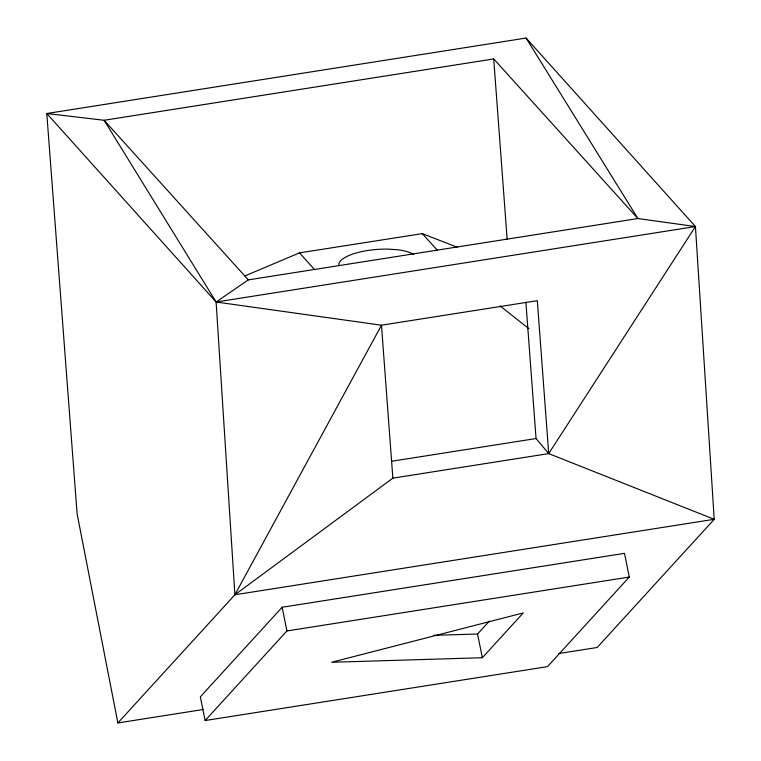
<?xml version="1.0" encoding="UTF-8"?>
<svg xmlns="http://www.w3.org/2000/svg" width="761" height="761" viewBox="0 0 761 761"><rect width="100%" height="100%" fill="white"/><g stroke="black" fill="none" stroke-linecap="round" stroke-linejoin="round"><path stroke-width="1.14" d="M234.902 594.769L392.866 478.146L381.48 325.204L216.114 302.012L46.782 113.513L104.133 120.267L216.114 302.012L234.902 594.769L714.218 519.306L695.43 226.55L526.098 38.05L46.782 113.513L77.118 513.856L117.869 722.95L234.902 594.769L381.48 325.204L537.314 300.671L548.7 453.604L714.218 519.306L597.185 647.487L558.507 653.575M392.866 478.146L548.7 453.604L695.43 226.55L637.908 218.54L248.324 279.877L216.114 302.012L695.43 226.55M282.141 607.259L200.343 696.838L205.128 720.543L547.492 666.636L629.28 577.057L624.505 553.352L282.141 607.259L286.916 630.955L205.128 720.543M433.656 635.34L477.566 634.018L489.361 621.1M482.35 657.723L523.245 612.928L331.615 662.279L482.35 657.723L477.566 634.018M245.013 275.882L299.511 252.871L422.298 233.627L457.513 247.344M526.098 38.05L637.908 218.54L493.718 58.93L104.133 120.267L248.324 279.877M391.925 461.223L536.048 438.536L548.7 453.604M286.916 630.955L629.28 577.057M117.869 722.95L203.425 709.48M500.129 305.951L528.933 328.714M422.298 233.627L437.394 250.34M299.511 252.871L314.607 269.622M525.889 302.193L536.048 438.536M493.718 58.93L507.13 239.04M338.778 264.895A39.315 12.775 -4.3 0 1 387.768 249.113L397.261 249.722A39.315 12.775 -4.3 0 1 413.651 254.459"/></g></svg>
